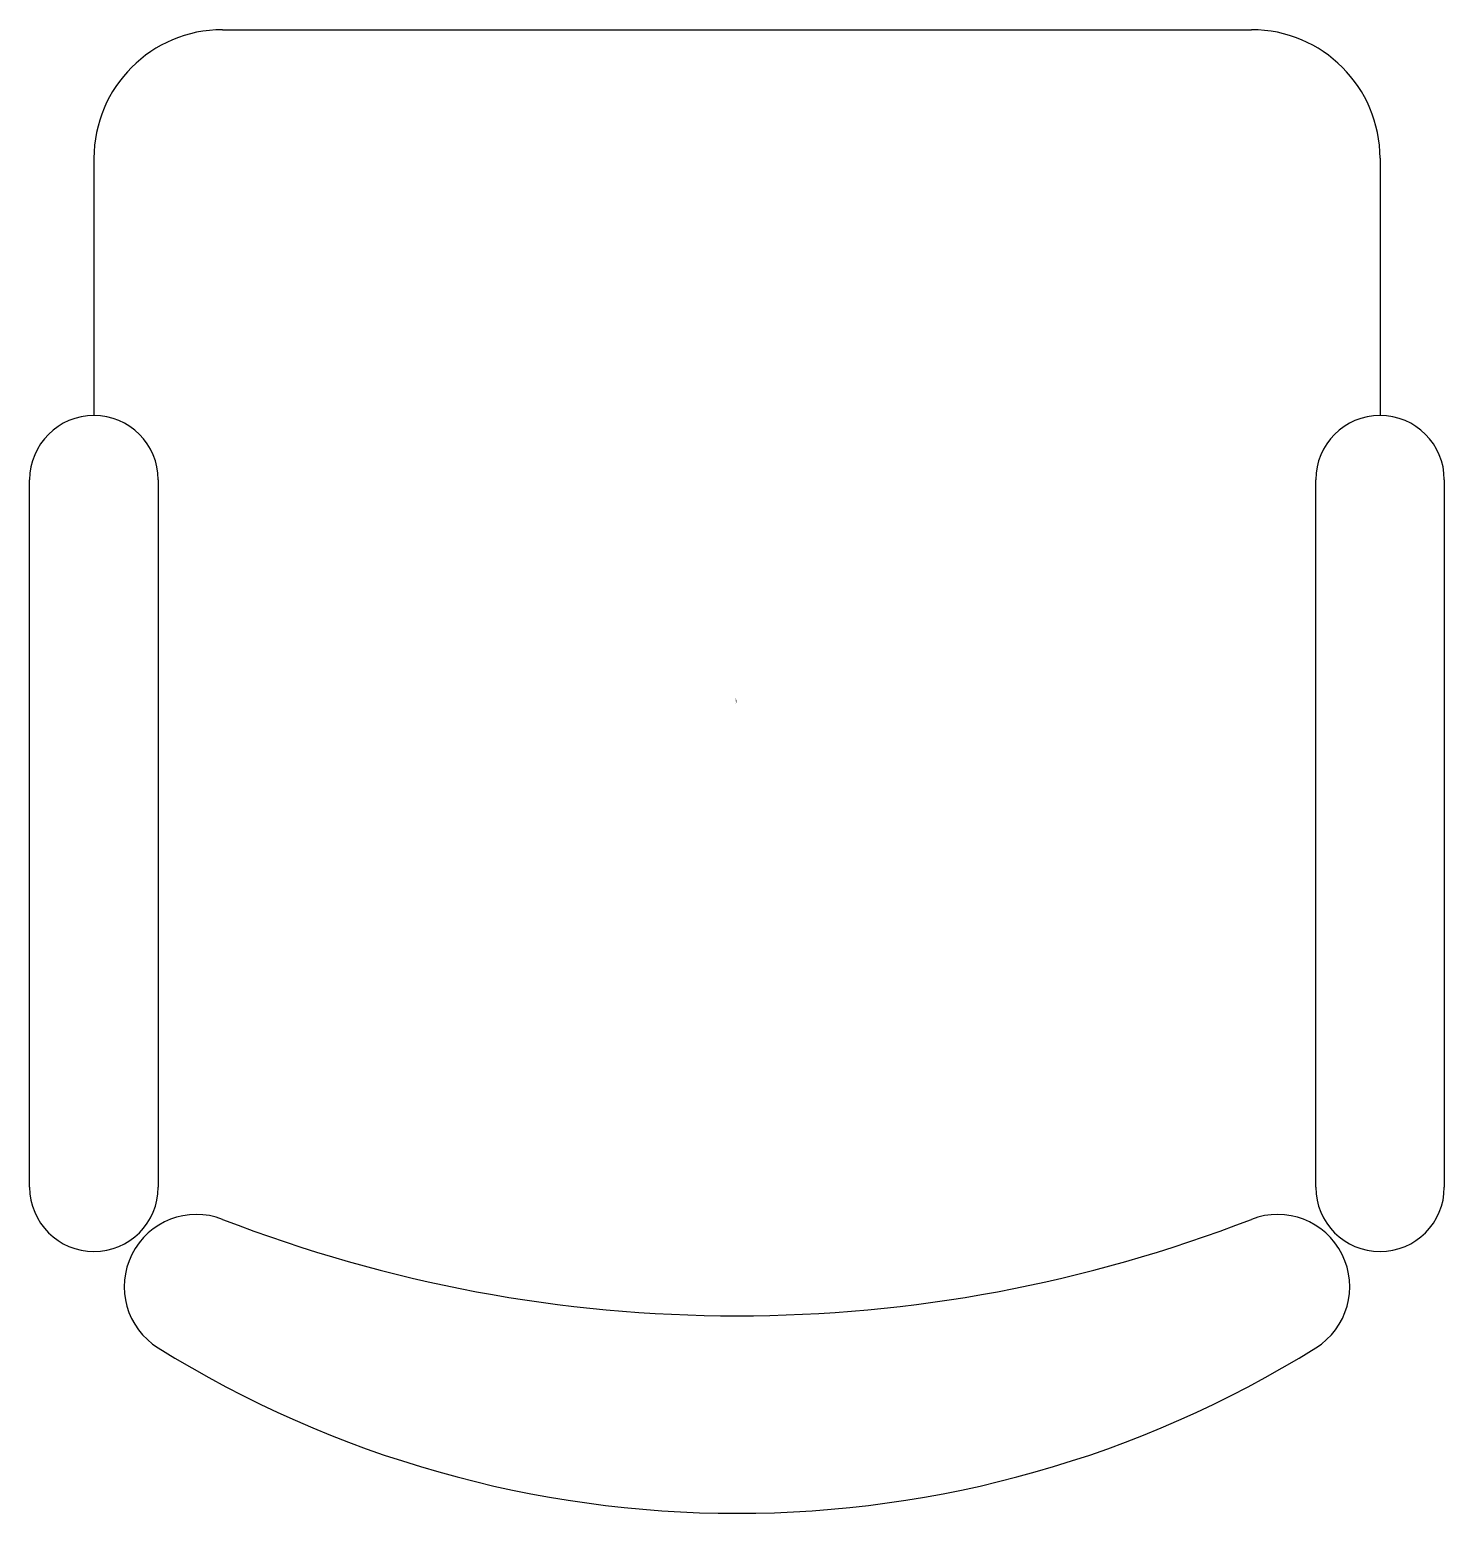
# Model space of a CAD drawing. Extents: x 19010 to 19560, y 6736 to 7312.
import ezdxf

# ---------------------------------------------------------------- set-up
doc = ezdxf.new("R2010")
doc.units = 0
doc.header["$MEASUREMENT"] = 0
doc.layers.get('0').update_dxf_attribs({"linetype": 'CONTINUOUS'})

msp = doc.modelspace()

# ---------------------------------------------------------------- linework, layer by layer
at = {"color": 4}
for p, q in [((19084.56, 7312.31), (19484.56, 7312.31)), ((19034.56, 7262.31), (19034.56, 7162.31)), ((19534.56, 7262.31), (19534.56, 7162.31)), ((19009.56, 6862.31), (19009.56, 7137.31)), ((19059.56, 7137.31), (19059.56, 6862.31)), ((19509.56, 6862.31), (19509.56, 7137.31)), ((19559.56, 7137.31), (19559.56, 6862.31))]:
    msp.add_line(p, q, dxfattribs=at)
for centre, radius, start, end in [((19084.56, 7262.31), 50, 90, 180), ((19484.56, 7262.31), 50, 360, 90), ((19034.56, 7137.31), 25, 360, 180), ((19534.56, 7137.31), 25, 360, 180), ((19034.56, 6862.31), 25, 180, 0), ((19534.56, 6862.31), 25, 180, 0), ((19074.39, 6823.64), 28.07, 68.76069, 238.10921), ((19284.56, 7364.39), 552.08, 248.76069, 291.23931), ((19494.73, 6823.64), 28.07, 301.89079, 111.23931), ((19284.56, 7161.42), 425.89, 238.10921, 301.89079)]:
    msp.add_arc(centre, radius, start, end, dxfattribs=at)

# ---------------------------------------------------------------- texts
at = {"color": 4, "width": 0.8, "flags": 9}
for tag, s in [('YSIZE', '550'), ('XSIZE', '577')]:
    msp.add_attdef(tag, (19284.56, 7050.43), s, height=0.5, rotation=90, dxfattribs=at)

doc.saveas('drawing.dxf')
